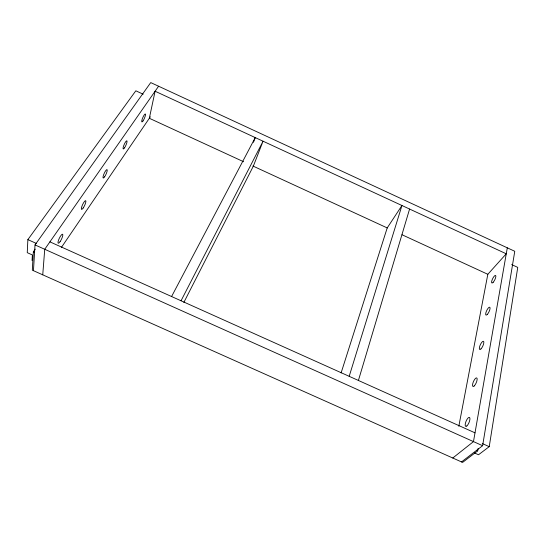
<?xml version="1.0" encoding="UTF-8"?>
<svg xmlns="http://www.w3.org/2000/svg" width="545" height="545" viewBox="0 0 545 545"><rect width="100%" height="100%" fill="white"/><g stroke="black" fill="none" stroke-linecap="round" stroke-linejoin="round"><path stroke-width="0.82" d="M143.172 94.196L135.821 90.797L27.87 239.623L27.25 252.662L32.373 254.958L32.053 260.537M35.261 249.106L33.368 251.776L32.305 270.163L462.603 462.412L477.693 450.865L478.094 448.487M33.463 270.681L35.016 244.916L150.733 82.588L514.773 251.286L482.618 445.708L461.506 461.928M42.742 274.83L44.731 249.276L158.595 86.226M474.388 452.909L478.517 454.755L489.226 446.655L517.75 267.391L511.66 264.577M507.3 247.825L473.476 441.607L452.759 458.018M458.815 426.272L487.836 274.244M358.412 380.458L409.588 209.048M349.188 376.316L401.951 205.513L387.216 227.919L341.109 372.916M253.48 142.313L255.251 137.599L171.586 296.528M183.849 302.434L253.323 166.205L263.044 141.209L181.042 300.779M61.394 247.437L150.345 116.794M49.908 241.857L475.008 432.846M27.87 239.623L36.283 243.404M482.264 443.535L489.226 446.655M35.016 244.916L482.618 445.708M33.368 251.776L34.573 252.315M476.562 450.361L477.693 450.865M243.615 161.736L149.33 118.279L155.1 91.233L506.257 253.8L487.823 274.292L402.04 234.752M252.887 166.007L387.359 227.987M104.613 176.805A4.612 1.015 -65.5 0 0 107.147 169.754A4.612 1.015 -65.5 0 0 103.57 174.925A4.612 1.015 -65.5 0 0 104.613 176.805M83.208 207.965A4.796 1.09 -64.8 0 0 85.756 200.758A4.796 1.09 -64.8 0 0 81.893 206.344A4.796 1.09 -64.8 0 0 83.208 207.965M60.093 241.626A5.007 1.179 -64.1 0 0 62.648 234.261A5.007 1.179 -64.1 0 0 58.472 240.297A5.007 1.179 -64.1 0 0 60.093 241.626M124.492 147.865A4.449 0.94 -66.1 0 0 126.999 140.964A4.449 0.94 -66.1 0 0 123.674 145.774A4.449 0.94 -66.1 0 0 124.492 147.865M143.001 120.922A4.306 0.872 -66.5 0 0 145.481 114.171A4.306 0.872 -66.5 0 0 142.381 118.653A4.306 0.872 -66.5 0 0 143.001 120.922M480.949 348.916A4.489 1.397 -65.5 0 0 483.783 341.763A4.489 1.397 -65.5 0 0 480.036 345.455A4.489 1.397 -65.5 0 0 480.949 348.916M487.271 314.438A4.34 1.301 -64.7 0 0 489.996 307.584A4.34 1.301 -64.7 0 0 486.331 311.406A4.34 1.301 -64.7 0 0 487.271 314.438M493.164 282.296A4.203 1.213 -64 0 0 495.786 275.729A4.203 1.213 -64 0 0 492.21 279.646A4.203 1.213 -64 0 0 493.164 282.296M474.15 385.996A4.667 1.506 -66.5 0 0 477.1 378.509A4.667 1.506 -66.5 0 0 473.264 382.052A4.667 1.506 -66.5 0 0 474.15 385.996M466.82 425.986A4.871 1.621 -67.6 0 0 469.892 418.144A4.871 1.621 -67.6 0 0 465.968 421.489A4.871 1.621 -67.6 0 0 466.82 425.986"/></g></svg>
